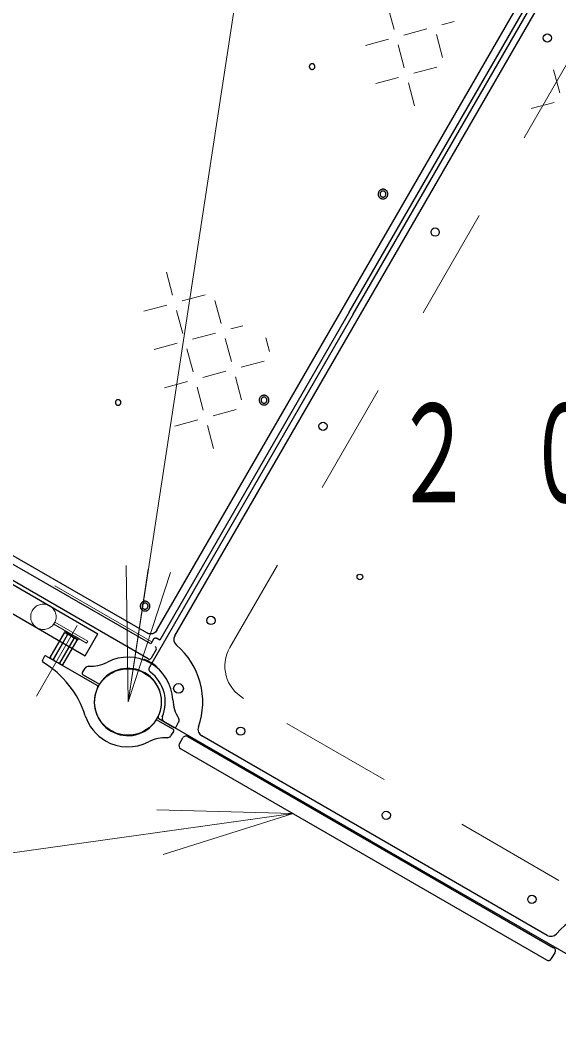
# Model space of a CAD drawing. Units: millimetres on the paper, scale 1:60. Extents: x -385 to 0, y -594 to 267.
# Drawn here: x -297.42 to -285.41, y 159.3 to 181.79 of the extents above; entities that cross this region are included whole.
import ezdxf

# ---------------------------------------------------------------- set-up
doc = ezdxf.new("R2010")
doc.units = ezdxf.units.MM
for name, pattern in [('USER1', [4.5, 2.5, -2]), ('USER2', [6, 3, -1, 1, -1]), ('USER3', [8, 3, -1, 1, -1, 1, -1])]:
    doc.linetypes.add(name, pattern=pattern)
doc.layers.add('1_60', color=7, linetype='Continuous', lineweight=25)
doc.styles.add('ＭＳ ゴシック', font='')
doc.styles.get('ＭＳ ゴシック').set_extended_font_data('MS Gothic')

msp = doc.modelspace()

# ---------------------------------------------------------------- linework, layer by layer
at = {"layer": '1_60', "lineweight": 13}
for p, q in [((-295.017, 166.586), (-290.523, 195.97)), ((-289.084, 181.585), (-289.22, 182.096)), ((-288.868, 181.46), (-288.357, 181.598)), ((-288.016, 181.69), (-287.744, 181.763)), ((-289.72, 181.23), (-289.209, 181.368)), ((-288.004, 180.962), (-288.141, 181.473)), ((-288.857, 180.732), (-288.993, 181.244)), ((-288.641, 180.607), (-288.129, 180.745)), ((-285.39, 180.174), (-285.527, 180.686)), ((-289.493, 180.378), (-288.982, 180.515)), ((-288.629, 179.879), (-288.766, 180.391)), ((-285.515, 179.957), (-286.027, 179.82)), ((-294.162, 176.168), (-294.024, 175.655)), ((-293.808, 175.53), (-293.295, 175.668)), ((-293.079, 175.543), (-292.942, 175.03)), ((-294.662, 175.302), (-294.149, 175.439)), ((-293.933, 175.314), (-293.796, 174.802)), ((-293.579, 174.677), (-293.067, 174.814)), ((-292.725, 174.905), (-292.453, 174.978)), ((-294.433, 174.448), (-293.921, 174.585)), ((-292.85, 174.689), (-292.713, 174.177)), ((-291.941, 174.709), (-291.859, 174.405)), ((-293.704, 174.46), (-293.567, 173.948)), ((-292.496, 174.052), (-291.984, 174.189)), ((-293.35, 173.823), (-292.838, 173.96)), ((-294.204, 173.594), (-293.692, 173.731)), ((-292.621, 173.835), (-292.484, 173.323)), ((-293.475, 173.606), (-293.338, 173.094)), ((-293.121, 172.969), (-292.609, 173.106)), ((-293.975, 172.74), (-293.463, 172.878)), ((-293.246, 172.753), (-293.109, 172.24)), ((-295.017, 166.586), (-295.058, 169.627)), ((-295.017, 166.586), (-294.564, 169.551)), ((-294.07, 169.475), (-295.017, 166.586)), ((-291.335, 164.1), (-304.093, 162.303)), ((-294.375, 164.177), (-291.335, 164.1)), ((-291.335, 164.1), (-294.305, 163.682)), ((-291.335, 164.1), (-294.236, 163.187))]:
    msp.add_line(p, q, dxfattribs=at)
at = {"layer": '1_60', "color": 131}
for p, q in [((-332.342, 189.272), (-295.687, 168.109)), ((-332.626, 188.781), (-295.97, 167.618)), ((-295.97, 167.618), (-295.687, 168.109))]:
    msp.add_line(p, q, dxfattribs=at)
at = {"layer": '1_60', "color": 4}
for p, q in [((-289.996, 175.233), (-285.451, 183.105)), ((-294.372, 168.185), (-286.08, 182.547)), ((-290.082, 175.283), (-285.857, 182.601)), ((-293.972, 168.063), (-285.774, 182.261)), ((-294.51, 167.88), (-312.828, 178.456)), ((-294.599, 168.124), (-312.384, 178.392)), ((-290.082, 175.283), (-294.307, 167.965)), ((-289.996, 175.233), (-294.541, 167.361)), ((-294.447, 167.988), (-294.51, 167.88)), ((-294.307, 167.965), (-294.379, 168.006)), ((-289.592, 163.482), (-294.217, 166.152)), ((-285.67, 161.381), (-293.373, 165.828)), ((-289.592, 163.482), (-284.968, 160.812))]:
    msp.add_line(p, q, dxfattribs=at)
at = {"layer": '1_60', "color": 4, "linetype": 'USER1', "lineweight": 13}
for p, q in [((-284.937, 181.329), (-292.745, 167.804)), ((-294.483, 167.926), (-312.613, 178.393)), ((-285.411, 162.607), (-292.44, 166.666))]:
    msp.add_line(p, q, dxfattribs=at)
at = {"layer": '1_60', "color": 20}
for p, q in [((-294.568, 167.548), (-312.812, 178.081)), ((-294.391, 167.754), (-294.499, 167.566))]:
    msp.add_line(p, q, dxfattribs=at)
at = {"layer": '1_60', "linetype": 'USER2', "lineweight": 13}
msp.add_line((-297.06, 166.714), (-296.151, 168.289), dxfattribs=at)
at = {"layer": '1_60', "color": 131, "linetype": 'USER1', "lineweight": 13}
for p, q in [((-296.645, 168.366), (-296.672, 168.32)), ((-295.943, 167.899), (-296.672, 168.32)), ((-295.916, 167.945), (-296.645, 168.366)), ((-295.916, 167.945), (-295.943, 167.899))]:
    msp.add_line(p, q, dxfattribs=at)
at = {"layer": '1_60'}
for p, q in [((-296.752, 167.575), (-296.434, 168.126)), ((-296.681, 167.534), (-296.363, 168.085)), ((-296.419, 168.174), (-296.436, 168.145)), ((-296.436, 168.145), (-296.133, 167.97)), ((-296.434, 168.126), (-296.403, 168.126)), ((-296.419, 168.174), (-296.116, 167.999)), ((-296.165, 167.989), (-296.403, 168.126)), ((-296.539, 167.452), (-296.221, 168.004)), ((-296.469, 167.411), (-296.15, 167.963)), ((-296.15, 167.963), (-296.165, 167.989)), ((-296.133, 167.97), (-296.116, 167.999)), ((-296.752, 167.575), (-296.737, 167.549)), ((-296.499, 167.411), (-296.737, 167.549)), ((-296.469, 167.411), (-296.499, 167.411)), ((-294.669, 167.522), (-294.667, 167.525)), ((-294.38, 167.356), (-294.379, 167.358)), ((-293.682, 165.815), (-285.527, 161.106)), ((-293.871, 165.654), (-293.796, 165.784)), ((-293.84, 165.54), (-285.685, 160.832)), ((-285.571, 160.863), (-285.496, 160.992))]:
    msp.add_line(p, q, dxfattribs=at)
at = {"layer": '1_60', "linetype": 'USER1', "lineweight": 13}
for p, q in [((-296.69, 167.522), (-296.357, 168.099)), ((-296.546, 167.439), (-296.212, 168.016))]:
    msp.add_line(p, q, dxfattribs=at)
at = {"layer": '1_60', "color": 2}
for p, q in [((-296.887, 167.595), (-296.927, 167.517)), ((-295.707, 166.954), (-296.841, 167.609)), ((-296.033, 167.24), (-295.969, 167.343)), ((-295.682, 166.997), (-296.022, 167.194)), ((-294.353, 166.173), (-294.013, 165.977)), ((-294.328, 166.216), (-293.988, 166.02)), ((-293.942, 166.033), (-293.881, 166.149)), ((-294.002, 165.93), (-294.066, 165.827))]:
    msp.add_line(p, q, dxfattribs=at)
at = {"layer": '1_60'}
for points in [[(-290.881, 180.81), (-290.885, 180.813), (-290.89, 180.815), (-290.896, 180.817), (-290.901, 180.818), (-290.906, 180.818), (-290.912, 180.819), (-290.917, 180.818), (-290.923, 180.818), (-290.928, 180.817), (-290.933, 180.815), (-290.938, 180.813), (-290.943, 180.81), (-290.948, 180.807), (-290.952, 180.804), (-290.956, 180.8), (-290.96, 180.796), (-290.963, 180.792), (-290.966, 180.787), (-290.968, 180.783), (-290.97, 180.777), (-290.972, 180.772), (-290.973, 180.767), (-290.974, 180.762), (-290.974, 180.756), (-290.974, 180.751), (-290.973, 180.745), (-290.972, 180.74), (-290.97, 180.735), (-290.968, 180.73), (-290.966, 180.725), (-290.963, 180.72), (-290.96, 180.716), (-290.956, 180.712), (-290.952, 180.708), (-290.948, 180.705), (-290.943, 180.702), (-290.938, 180.7), (-290.933, 180.697), (-290.928, 180.696), (-290.923, 180.695), (-290.917, 180.694), (-290.912, 180.694), (-290.907, 180.694), (-290.901, 180.695), (-290.896, 180.696), (-290.891, 180.698), (-290.886, 180.7), (-290.881, 180.702), (-290.876, 180.705), (-290.872, 180.708), (-290.868, 180.712), (-290.864, 180.716), (-290.861, 180.72), (-290.858, 180.725), (-290.855, 180.73), (-290.853, 180.735), (-290.852, 180.74), (-290.85, 180.745), (-290.85, 180.751), (-290.85, 180.756), (-290.85, 180.762), (-290.85, 180.767), (-290.852, 180.772), (-290.853, 180.778), (-290.855, 180.783), (-290.858, 180.788), (-290.861, 180.792), (-290.864, 180.796), (-290.868, 180.8), (-290.872, 180.804), (-290.876, 180.807)], [(-289.277, 178.006), (-289.285, 178.011), (-289.294, 178.014), (-289.303, 178.017), (-289.312, 178.019), (-289.322, 178.02), (-289.331, 178.021), (-289.34, 178.02), (-289.35, 178.019), (-289.359, 178.017), (-289.368, 178.014), (-289.377, 178.011), (-289.385, 178.006), (-289.393, 178.001), (-289.4, 177.995), (-289.407, 177.989), (-289.414, 177.982), (-289.42, 177.975), (-289.425, 177.967), (-289.429, 177.958), (-289.433, 177.949), (-289.435, 177.94), (-289.438, 177.931), (-289.439, 177.922), (-289.439, 177.912), (-289.439, 177.903), (-289.438, 177.894), (-289.436, 177.884), (-289.433, 177.875), (-289.429, 177.867), (-289.425, 177.858), (-289.42, 177.85), (-289.414, 177.843), (-289.408, 177.836), (-289.401, 177.83), (-289.393, 177.824), (-289.385, 177.819), (-289.377, 177.814), (-289.368, 177.811), (-289.359, 177.808), (-289.35, 177.806), (-289.341, 177.805), (-289.331, 177.804), (-289.322, 177.805), (-289.312, 177.806), (-289.303, 177.808), (-289.294, 177.811), (-289.286, 177.815), (-289.277, 177.819), (-289.269, 177.824), (-289.262, 177.83), (-289.255, 177.836), (-289.248, 177.843), (-289.243, 177.851), (-289.238, 177.859), (-289.233, 177.867), (-289.23, 177.876), (-289.227, 177.885), (-289.225, 177.894), (-289.223, 177.903), (-289.223, 177.913), (-289.223, 177.922), (-289.225, 177.932), (-289.227, 177.941), (-289.229, 177.95), (-289.233, 177.958), (-289.237, 177.967), (-289.242, 177.975), (-289.248, 177.982), (-289.255, 177.989), (-289.262, 177.996), (-289.269, 178.001)], [(-289.298, 177.97), (-289.303, 177.973), (-289.308, 177.975), (-289.314, 177.977), (-289.319, 177.978), (-289.325, 177.979), (-289.331, 177.979), (-289.337, 177.979), (-289.343, 177.978), (-289.348, 177.977), (-289.354, 177.975), (-289.359, 177.973), (-289.364, 177.97), (-289.369, 177.967), (-289.374, 177.964), (-289.378, 177.96), (-289.382, 177.955), (-289.386, 177.951), (-289.389, 177.946), (-289.391, 177.941), (-289.394, 177.935), (-289.395, 177.93), (-289.397, 177.924), (-289.397, 177.918), (-289.398, 177.913), (-289.397, 177.907), (-289.397, 177.901), (-289.395, 177.895), (-289.394, 177.89), (-289.391, 177.884), (-289.389, 177.879), (-289.386, 177.874), (-289.382, 177.87), (-289.378, 177.865), (-289.374, 177.862), (-289.369, 177.858), (-289.364, 177.855), (-289.359, 177.852), (-289.354, 177.85), (-289.348, 177.848), (-289.343, 177.847), (-289.337, 177.846), (-289.331, 177.846), (-289.325, 177.846), (-289.32, 177.847), (-289.314, 177.848), (-289.308, 177.85), (-289.303, 177.852), (-289.298, 177.855), (-289.293, 177.858), (-289.288, 177.862), (-289.284, 177.866), (-289.28, 177.87), (-289.277, 177.874), (-289.274, 177.879), (-289.271, 177.885), (-289.269, 177.89), (-289.267, 177.895), (-289.266, 177.901), (-289.265, 177.907), (-289.265, 177.913), (-289.265, 177.918), (-289.266, 177.924), (-289.267, 177.93), (-289.269, 177.935), (-289.271, 177.941), (-289.273, 177.946), (-289.277, 177.951), (-289.28, 177.955), (-289.284, 177.96), (-289.288, 177.964), (-289.293, 177.967)], [(-295.206, 173.319), (-295.211, 173.322), (-295.216, 173.324), (-295.221, 173.325), (-295.226, 173.326), (-295.231, 173.327), (-295.237, 173.327), (-295.242, 173.327), (-295.248, 173.326), (-295.253, 173.325), (-295.258, 173.324), (-295.263, 173.322), (-295.268, 173.319), (-295.273, 173.316), (-295.277, 173.313), (-295.281, 173.309), (-295.285, 173.305), (-295.288, 173.301), (-295.291, 173.296), (-295.293, 173.291), (-295.296, 173.286), (-295.297, 173.281), (-295.298, 173.276), (-295.299, 173.27), (-295.299, 173.265), (-295.299, 173.259), (-295.298, 173.254), (-295.297, 173.249), (-295.296, 173.244), (-295.294, 173.238), (-295.291, 173.234), (-295.288, 173.229), (-295.285, 173.225), (-295.281, 173.221), (-295.277, 173.217), (-295.273, 173.214), (-295.268, 173.211), (-295.263, 173.208), (-295.258, 173.206), (-295.253, 173.205), (-295.248, 173.203), (-295.242, 173.203), (-295.237, 173.202), (-295.232, 173.203), (-295.226, 173.203), (-295.221, 173.205), (-295.216, 173.206), (-295.211, 173.208), (-295.206, 173.211), (-295.201, 173.214), (-295.197, 173.217), (-295.193, 173.221), (-295.189, 173.225), (-295.186, 173.229), (-295.183, 173.234), (-295.18, 173.239), (-295.178, 173.244), (-295.177, 173.249), (-295.176, 173.254), (-295.175, 173.26), (-295.175, 173.265), (-295.175, 173.27), (-295.176, 173.276), (-295.177, 173.281), (-295.178, 173.286), (-295.18, 173.291), (-295.183, 173.296), (-295.186, 173.301), (-295.189, 173.305), (-295.193, 173.309), (-295.197, 173.313), (-295.201, 173.316)], [(-291.93, 173.412), (-291.938, 173.416), (-291.947, 173.42), (-291.956, 173.422), (-291.965, 173.424), (-291.974, 173.426), (-291.984, 173.426), (-291.993, 173.426), (-292.003, 173.424), (-292.012, 173.422), (-292.021, 173.419), (-292.029, 173.416), (-292.038, 173.411), (-292.046, 173.406), (-292.053, 173.401), (-292.06, 173.394), (-292.067, 173.387), (-292.072, 173.38), (-292.077, 173.372), (-292.082, 173.363), (-292.085, 173.355), (-292.088, 173.346), (-292.09, 173.336), (-292.092, 173.327), (-292.092, 173.318), (-292.092, 173.308), (-292.09, 173.299), (-292.088, 173.29), (-292.086, 173.281), (-292.082, 173.272), (-292.078, 173.264), (-292.073, 173.256), (-292.067, 173.248), (-292.06, 173.241), (-292.054, 173.235), (-292.046, 173.229), (-292.038, 173.224), (-292.03, 173.22), (-292.021, 173.216), (-292.012, 173.213), (-292.003, 173.211), (-291.993, 173.21), (-291.984, 173.21), (-291.975, 173.21), (-291.965, 173.211), (-291.956, 173.213), (-291.947, 173.216), (-291.938, 173.22), (-291.93, 173.224), (-291.922, 173.229), (-291.915, 173.235), (-291.908, 173.241), (-291.901, 173.248), (-291.895, 173.256), (-291.89, 173.264), (-291.886, 173.272), (-291.882, 173.281), (-291.88, 173.29), (-291.878, 173.299), (-291.876, 173.308), (-291.876, 173.318), (-291.876, 173.327), (-291.877, 173.337), (-291.879, 173.346), (-291.882, 173.355), (-291.886, 173.364), (-291.89, 173.372), (-291.895, 173.38), (-291.901, 173.387), (-291.907, 173.394), (-291.914, 173.401), (-291.922, 173.407)], [(-291.951, 173.375), (-291.956, 173.378), (-291.961, 173.38), (-291.967, 173.382), (-291.972, 173.383), (-291.978, 173.384), (-291.984, 173.384), (-291.99, 173.384), (-291.995, 173.383), (-292.001, 173.382), (-292.007, 173.38), (-292.012, 173.378), (-292.017, 173.375), (-292.022, 173.372), (-292.027, 173.369), (-292.031, 173.365), (-292.035, 173.361), (-292.038, 173.356), (-292.041, 173.351), (-292.044, 173.346), (-292.046, 173.34), (-292.048, 173.335), (-292.049, 173.329), (-292.05, 173.323), (-292.05, 173.318), (-292.05, 173.312), (-292.049, 173.306), (-292.048, 173.3), (-292.046, 173.295), (-292.044, 173.29), (-292.042, 173.284), (-292.038, 173.279), (-292.035, 173.275), (-292.031, 173.271), (-292.027, 173.267), (-292.022, 173.263), (-292.017, 173.26), (-292.012, 173.257), (-292.007, 173.255), (-292.001, 173.253), (-291.996, 173.252), (-291.99, 173.251), (-291.984, 173.251), (-291.978, 173.251), (-291.972, 173.252), (-291.967, 173.253), (-291.961, 173.255), (-291.956, 173.257), (-291.951, 173.26), (-291.946, 173.263), (-291.941, 173.267), (-291.937, 173.271), (-291.933, 173.275), (-291.929, 173.28), (-291.926, 173.285), (-291.924, 173.29), (-291.921, 173.295), (-291.92, 173.301), (-291.918, 173.306), (-291.918, 173.312), (-291.917, 173.318), (-291.918, 173.324), (-291.918, 173.329), (-291.92, 173.335), (-291.921, 173.341), (-291.924, 173.346), (-291.926, 173.351), (-291.929, 173.356), (-291.933, 173.361), (-291.937, 173.365), (-291.941, 173.369), (-291.946, 173.372)], [(-294.583, 168.817), (-294.591, 168.821), (-294.6, 168.825), (-294.609, 168.828), (-294.618, 168.83), (-294.627, 168.831), (-294.637, 168.831), (-294.646, 168.831), (-294.655, 168.83), (-294.665, 168.827), (-294.674, 168.825), (-294.682, 168.821), (-294.691, 168.817), (-294.699, 168.812), (-294.706, 168.806), (-294.713, 168.799), (-294.719, 168.792), (-294.725, 168.785), (-294.73, 168.777), (-294.735, 168.769), (-294.738, 168.76), (-294.741, 168.751), (-294.743, 168.742), (-294.744, 168.732), (-294.745, 168.723), (-294.744, 168.713), (-294.743, 168.704), (-294.741, 168.695), (-294.738, 168.686), (-294.735, 168.677), (-294.73, 168.669), (-294.725, 168.661), (-294.72, 168.653), (-294.713, 168.646), (-294.706, 168.64), (-294.699, 168.634), (-294.691, 168.629), (-294.683, 168.625), (-294.674, 168.621), (-294.665, 168.618), (-294.656, 168.616), (-294.646, 168.615), (-294.637, 168.615), (-294.627, 168.615), (-294.618, 168.616), (-294.609, 168.618), (-294.6, 168.621), (-294.591, 168.625), (-294.583, 168.629), (-294.575, 168.634), (-294.567, 168.64), (-294.56, 168.646), (-294.554, 168.653), (-294.548, 168.661), (-294.543, 168.669), (-294.539, 168.677), (-294.535, 168.686), (-294.532, 168.695), (-294.53, 168.704), (-294.529, 168.714), (-294.529, 168.723), (-294.529, 168.732), (-294.53, 168.742), (-294.532, 168.751), (-294.535, 168.76), (-294.539, 168.769), (-294.543, 168.777), (-294.548, 168.785), (-294.554, 168.793), (-294.56, 168.8), (-294.567, 168.806), (-294.575, 168.812)], [(-294.603, 168.781), (-294.609, 168.783), (-294.614, 168.786), (-294.619, 168.787), (-294.625, 168.789), (-294.631, 168.789), (-294.637, 168.79), (-294.642, 168.789), (-294.648, 168.789), (-294.654, 168.787), (-294.659, 168.785), (-294.665, 168.783), (-294.67, 168.781), (-294.675, 168.777), (-294.679, 168.774), (-294.684, 168.77), (-294.688, 168.766), (-294.691, 168.761), (-294.694, 168.756), (-294.697, 168.751), (-294.699, 168.746), (-294.701, 168.74), (-294.702, 168.734), (-294.703, 168.729), (-294.703, 168.723), (-294.703, 168.717), (-294.702, 168.711), (-294.701, 168.706), (-294.699, 168.7), (-294.697, 168.695), (-294.694, 168.69), (-294.691, 168.685), (-294.688, 168.68), (-294.684, 168.676), (-294.68, 168.672), (-294.675, 168.668), (-294.67, 168.665), (-294.665, 168.663), (-294.66, 168.66), (-294.654, 168.659), (-294.648, 168.657), (-294.643, 168.657), (-294.637, 168.656), (-294.631, 168.657), (-294.625, 168.657), (-294.62, 168.659), (-294.614, 168.66), (-294.609, 168.663), (-294.604, 168.665), (-294.599, 168.668), (-294.594, 168.672), (-294.59, 168.676), (-294.586, 168.68), (-294.582, 168.685), (-294.579, 168.69), (-294.577, 168.695), (-294.574, 168.7), (-294.573, 168.706), (-294.571, 168.711), (-294.571, 168.717), (-294.57, 168.723), (-294.57, 168.729), (-294.571, 168.735), (-294.572, 168.74), (-294.574, 168.746), (-294.576, 168.751), (-294.579, 168.756), (-294.582, 168.761), (-294.586, 168.766), (-294.59, 168.77), (-294.594, 168.774), (-294.599, 168.778)]]:
    msp.add_lwpolyline(points, close=True, dxfattribs=at)
at = {"layer": '1_60', "color": 4}
for points in [[(-294.372, 168.185), (-294.387, 168.163), (-294.405, 168.144), (-294.425, 168.129), (-294.448, 168.116), (-294.473, 168.107), (-294.498, 168.102), (-294.525, 168.102), (-294.55, 168.105), (-294.575, 168.113), (-294.599, 168.124)], [(-294.447, 167.988), (-294.443, 167.994), (-294.437, 168), (-294.431, 168.005), (-294.424, 168.009), (-294.417, 168.011), (-294.409, 168.013), (-294.401, 168.013), (-294.394, 168.012), (-294.386, 168.01), (-294.379, 168.006)]]:
    msp.add_lwpolyline(points, dxfattribs=at)
at = {"layer": '1_60'}
for centre, radius in [((-285.668, 181.395), 0.0917), ((-288.168, 177.065), 0.0917), ((-290.668, 172.735), 0.0917), ((-289.847, 169.374), 0.0625), ((-293.168, 168.404), 0.0917), ((-295.018, 166.585), 0.743), ((-293.891, 166.887), 0.108), ((-292.507, 165.934), 0.0917), ((-289.259, 164.059), 0.0917), ((-286.011, 162.184), 0.0917)]:
    msp.add_circle(centre, radius, dxfattribs=at)
at = {"layer": '1_60', "color": 131, "linetype": 'USER1', "lineweight": 13}
msp.add_circle((-296.904, 168.485), 0.283, dxfattribs=at)
at = {"layer": '1_60', "color": 150, "linetype": 'USER3', "lineweight": 13}
msp.add_circle((-295.018, 166.585), 0.743, dxfattribs=at)
at = {"layer": '1_60', "lineweight": 13}
msp.add_circle((-299.992, 156.833), 3, dxfattribs=at)
at = {"layer": '1_60'}
for centre, radius, start, end in [((-296.428, 168.054), 0.0724, 25.6159, 94.3841), ((-296.421, 167.821), 0.271, 42.4121, 77.5879), ((-293.827, 167.98), 0.167, 150, 229.5243), ((-296.216, 167.931), 0.0724, 25.6159, 94.3841), ((-295.018, 166.585), 1.667, 340.4757, 49.5243), ((-296.687, 167.606), 0.0724, 205.6159, 274.3841), ((-296.481, 167.717), 0.271, 222.4121, 257.5879), ((-296.474, 167.484), 0.0724, 205.6159, 274.3841), ((-294.653, 167.516), 0.0167, 68.6269, 150), ((-295.018, 166.585), 1.017, 60, 68.6269), ((-295.018, 166.585), 1.017, 51.3731, 60), ((-294.393, 167.366), 0.0167, 330, 51.3731), ((-295.018, 166.585), 0.833, 336.7872, 53.2128), ((-293.724, 165.743), 0.0833, 60, 150), ((-293.799, 165.613), 0.0833, 150, 240), ((-284.192, 160.335), 1.667, 70.4757, 139.5243), ((-285.569, 161.034), 0.0833, 330, 60), ((-285.644, 160.904), 0.0833, 240, 330)]:
    msp.add_arc(centre, radius, start, end, dxfattribs=at)
at = {"layer": '1_60', "color": 20}
for centre, start, end in [((-294.434, 167.779), 330, 60), ((-294.543, 167.591), 240, 330)]:
    msp.add_arc(centre, 0.05, start, end, dxfattribs=at)
at = {"layer": '1_60', "color": 2}
for centre, radius, start, end in [((-296.857, 167.58), 0.0333, 60, 153), ((-296.897, 167.502), 0.0333, 153, 238.9159), ((-298.033, 165.618), 2.167, 17.7828, 58.9158), ((-295.898, 167.299), 0.0833, 87.4588, 148), ((-295.858, 168.215), 0.833, 267.4588, 297.2728), ((-295.018, 166.585), 1, 60, 117.2728), ((-295.018, 166.585), 1, 2.7272, 60), ((-296.005, 167.223), 0.0333, 148, 240), ((-295.018, 166.585), 0.75, 60, 145.7293), ((-295.018, 166.585), 0.75, 334.2707, 60), ((-295.723, 166.925), 0.0333, 334.2707, 60), ((-295.665, 167.026), 0.0333, 240, 325.7293), ((-295.018, 166.585), 0.75, 154.2707, 240), ((-293.186, 166.672), 0.833, 182.7272, 212.5412), ((-295.018, 166.585), 1, 197.7828, 240), ((-294.312, 166.245), 0.0333, 154.2707, 240), ((-295.018, 166.585), 0.75, 240, 325.7293), ((-294.37, 166.144), 0.0333, 60, 145.7293), ((-293.972, 166.049), 0.0333, 240, 332), ((-293.959, 166.179), 0.0833, 332, 32.5412), ((-294.137, 165.871), 0.0833, 267.4588, 328), ((-294.137, 165.871), 0.0833, 267.4588, 328), ((-294.03, 165.948), 0.0333, 328, 60), ((-295.018, 166.585), 1, 240, 297.2728), ((-294.177, 164.956), 0.833, 87.4588, 117.2728)]:
    msp.add_arc(centre, radius, start, end, dxfattribs=at)
at = {"layer": '1_60', "color": 4, "linetype": 'USER1', "lineweight": 13}
msp.add_arc((-292.024, 167.387), 0.833, 150, 240, dxfattribs=at)
at = {"layer": '1_60', "color": 4}
for centre, radius, start, end in [((-294.469, 167.319), 0.0833, 150, 233.2128), ((-294.175, 166.224), 0.0833, 156.7872, 240), ((-293.29, 165.972), 0.167, 160.4757, 240), ((-285.587, 161.525), 0.167, 240, 319.5243)]:
    msp.add_arc(centre, radius, start, end, dxfattribs=at)

# ---------------------------------------------------------------- texts
at = {"layer": '1_60', "insert": (-289.105, 172.121), "char_height": 2.199, "attachment_point": 4, "style": 'ＭＳ ゴシック'}
msp.add_mtext('\\T1.64;\\W0.6;２００', dxfattribs=at)

doc.saveas('drawing.dxf')
